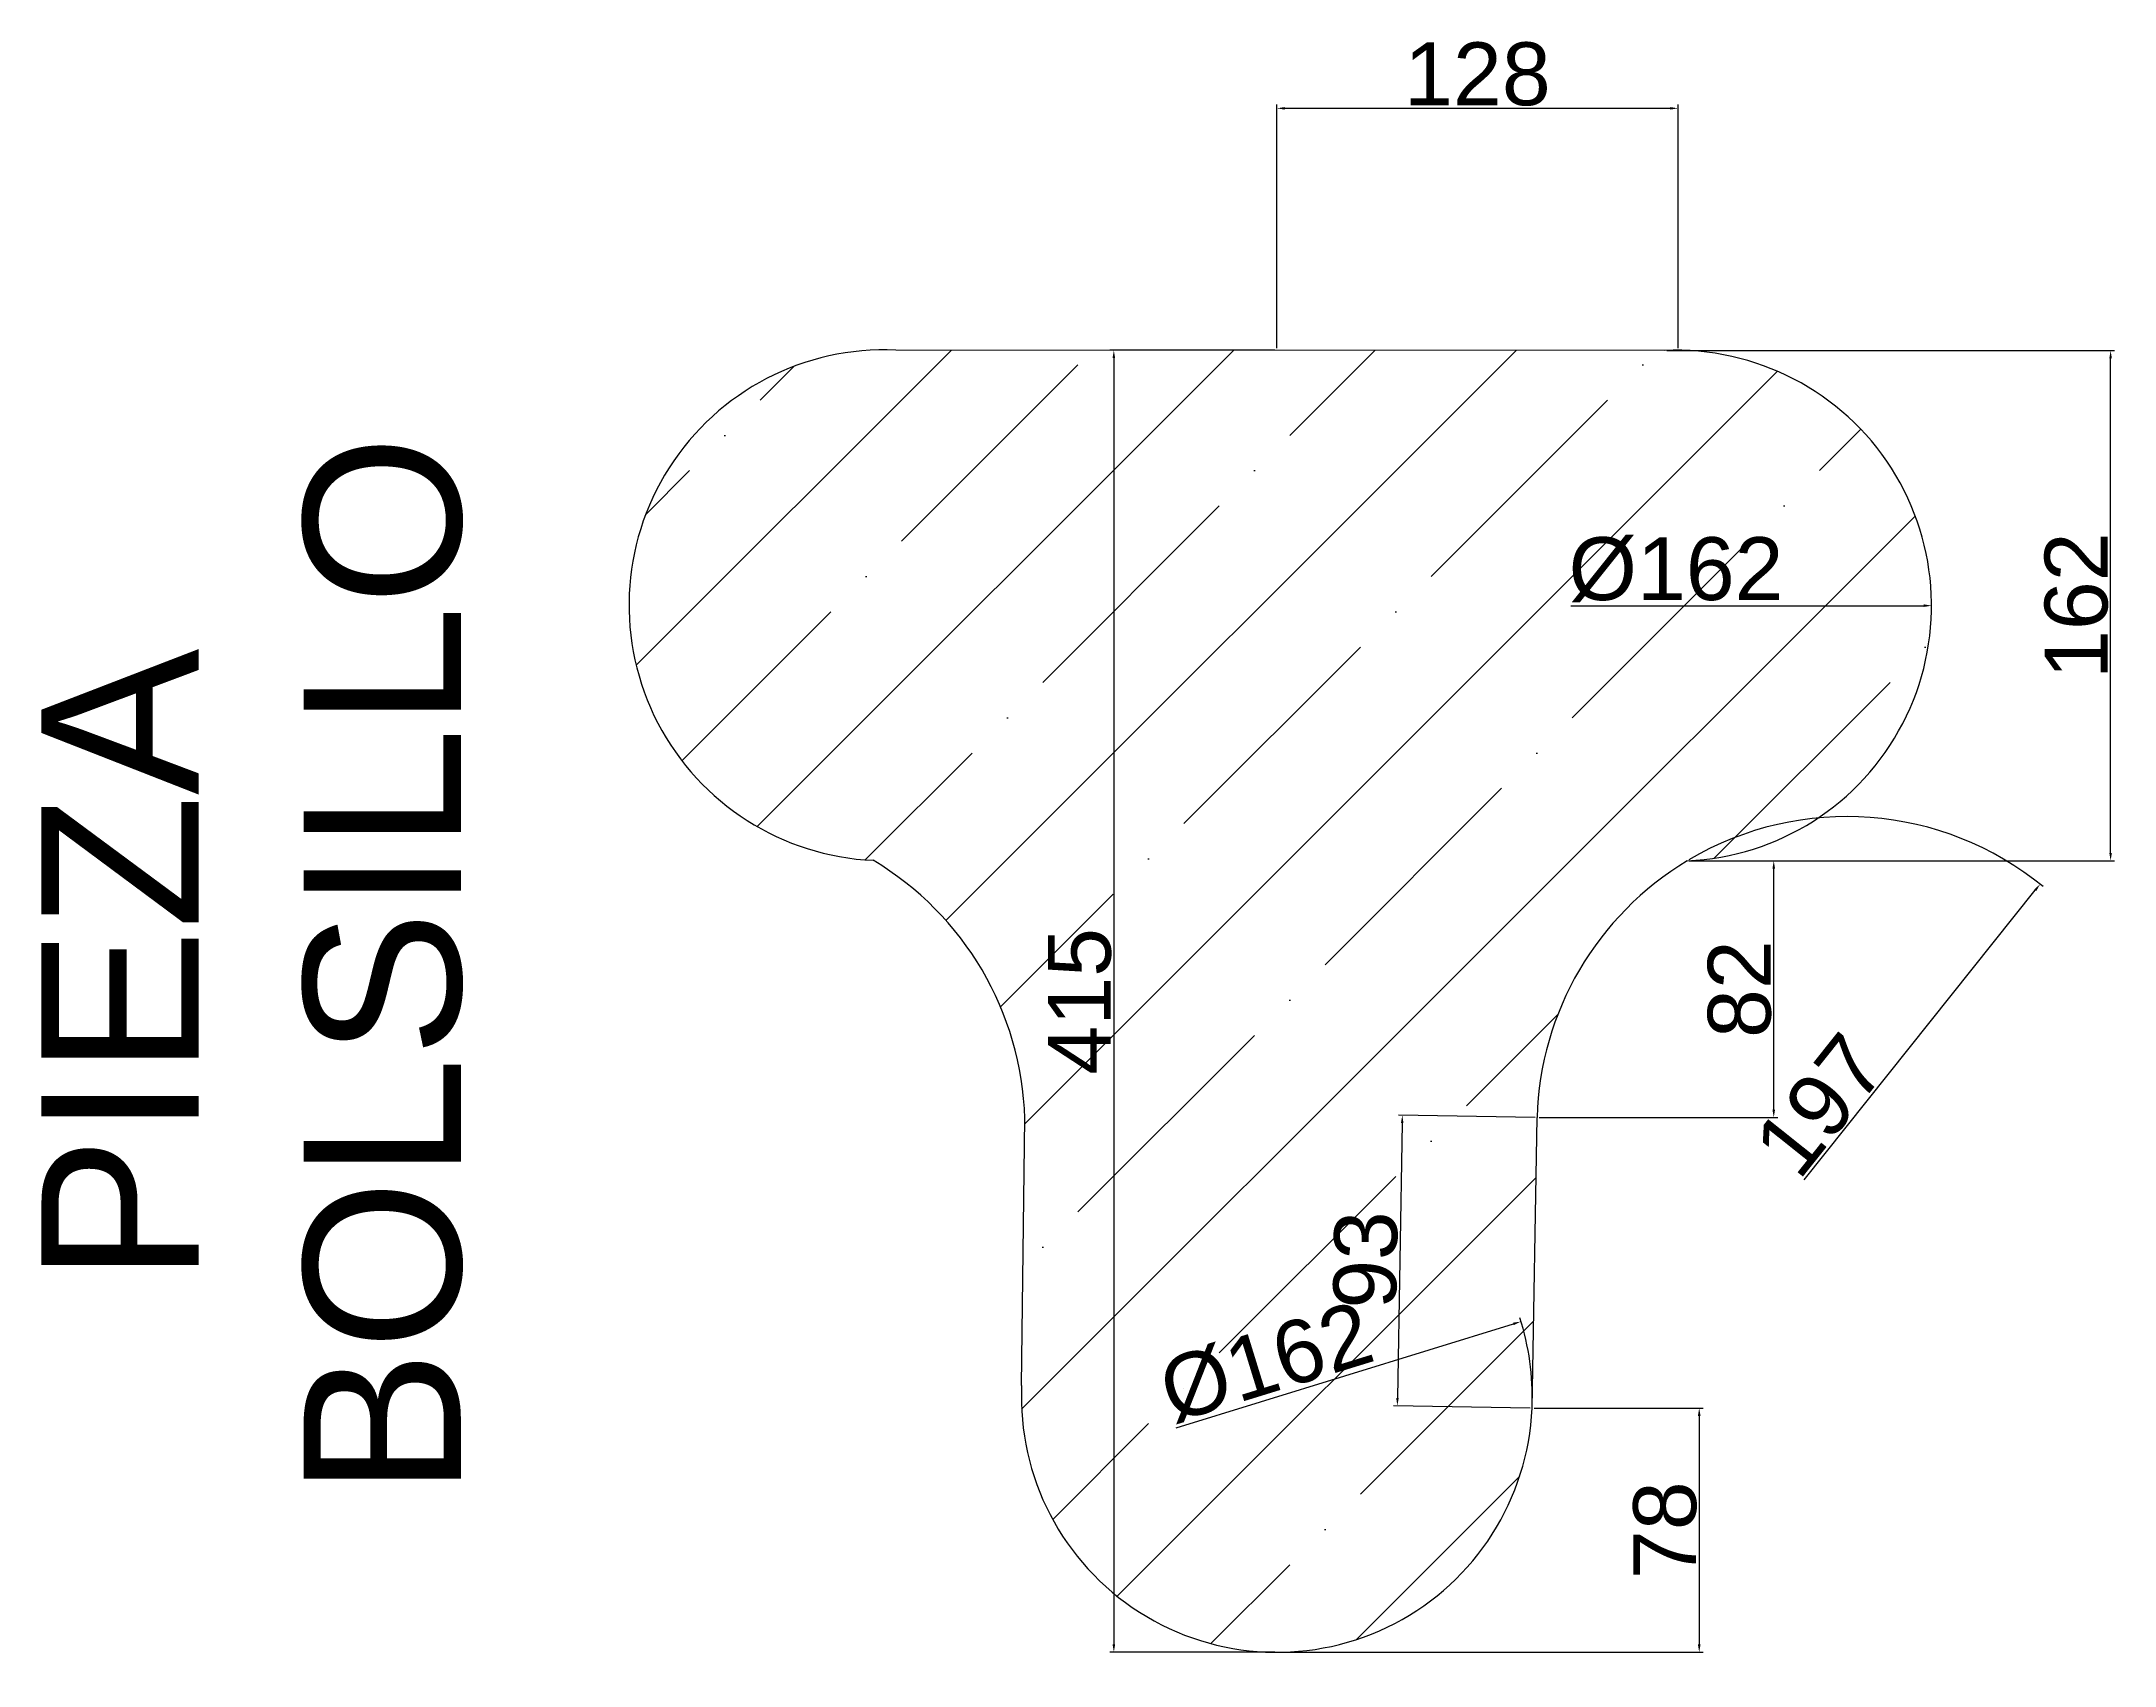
# Model space of a CAD drawing. Header units: millimetres. Extents: x 4 to 2684, y 338 to 1699.
# Drawn here: x 18 to 678, y 338 to 855 of the extents above; entities that cross this region are included whole.
import ezdxf

# ---------------------------------------------------------------- set-up
doc = ezdxf.new("R2010")
doc.units = ezdxf.units.MM
for name, color, linetype in [('Layer1', 160, 'Continuous'), ('Layer2', 251, 'Continuous'), ('VG', 10, 'Continuous')]:
    doc.layers.add(name, color=color, linetype=linetype)
doc.styles.get("Standard").update_dxf_attribs({"font": 'arial.ttf'})
doc.dimstyles.new('ISO-25', dxfattribs={"dimtxt": 2.5, "dimasz": 2.5, "dimexe": 1.25, "dimexo": 0.625, "dimtad": 1, "dimtxsty": 'Standard', "dimcen": 2.5, "dimadec": 0, "dimazin": 0, "dimtfac": 1, "dimtmove": 0, "dimatfit": 3, "dimfxl": 1, "dimarcsym": 0})

# ---------------------------------------------------------------- blocks, each defined once
blk = doc.blocks.new('Bolsillo')
at = {"layer": 'VG'}
for p, q in [((1551.89, 744.55), (1211.24, 744.77)), ((1266.97, 285.84), (1268.4, 404.25)), ((1493.13, 275.84), (1495.34, 404.63))]:
    blk.add_line(p, q, dxfattribs=at)
for centre, radius, start, end in [((1206.22, 631.69), 113.19, 87.45705, 267.48216), ((1556.92, 631.48), 113.19, 272.51784, 92.54295), ((1130.36, 400.09), 138.1, 1.72839, 59.11659), ((1632.59, 400.69), 137.31, 120.99189, 178.3563), ((1380.05, 280.82), 113.19, 177.45705, 357.48216)]:
    blk.add_arc(centre, radius, start, end, dxfattribs=at)
blk = doc.blocks.new('*D23')
at = {"layer": 'Defpoints', "color": 0, "transparency": 16777216}
for p in [(538.81, 833.71), (411.25, 756.75), (538.81, 756.75)]:
    blk.add_point(p, dxfattribs=at)
at = {"layer": 'Layer1', "color": 0, "lineweight": -2, "transparency": 16777216}
for p, q in [((411.25, 757.38), (411.25, 834.96)), ((413.75, 833.71), (536.31, 833.71)), ((538.81, 757.38), (538.81, 834.96))]:
    blk.add_line(p, q, dxfattribs=at)
at = {"layer": 'Layer1', "color": 0, "transparency": 16777216}
for points in [[(413.75, 834.12), (413.75, 833.29), (411.25, 833.71)], [(536.31, 834.12), (536.31, 833.29), (538.81, 833.71)]]:
    blk.add_solid(points, dxfattribs=at)
at = {"layer": 'Layer1', "color": 0, "transparency": 16777216, "insert": (475.03, 844.54), "char_height": 2.5, "attachment_point": 5}
blk.add_mtext('{\\H8x;128}', dxfattribs=at)
blk = doc.blocks.new('*D24')
at = {"layer": 'Defpoints', "color": 0, "transparency": 16777216}
for p in [(411.25, 756.75), (359.43, 342.64), (411.25, 342.64)]:
    blk.add_point(p, dxfattribs=at)
at = {"layer": 'Layer1', "color": 0, "lineweight": -2, "transparency": 16777216}
for p, q in [((410.63, 756.75), (358.18, 756.75)), ((359.43, 754.25), (359.43, 345.14)), ((410.63, 342.64), (358.18, 342.64))]:
    blk.add_line(p, q, dxfattribs=at)
at = {"layer": 'Layer1', "color": 0, "transparency": 16777216}
for points in [[(359.01, 754.25), (359.84, 754.25), (359.43, 756.75)], [(359.01, 345.14), (359.84, 345.14), (359.43, 342.64)]]:
    blk.add_solid(points, dxfattribs=at)
at = {"layer": 'Layer1', "color": 0, "transparency": 16777216, "insert": (348.59, 549.69), "char_height": 2.5, "attachment_point": 5, "rotation": 90}
blk.add_mtext('{\\H8x;415}', dxfattribs=at)
blk = doc.blocks.new('*D25')
at = {"layer": 'Defpoints', "color": 0, "transparency": 16777216}
for p in [(493.99, 512.72), (449.56, 421.03), (492.4, 420.3)]:
    blk.add_point(p, dxfattribs=at)
at = {"layer": 'Layer1', "color": 0, "lineweight": -2, "transparency": 16777216}
for p, q in [((451.1, 510.96), (449.61, 423.53)), ((493.36, 512.73), (449.9, 513.48)), ((491.78, 420.31), (448.31, 421.06))]:
    blk.add_line(p, q, dxfattribs=at)
at = {"layer": 'Layer1', "color": 0, "transparency": 16777216}
for points in [[(450.69, 510.96), (451.52, 510.95), (451.15, 513.46)], [(449.19, 423.54), (450.02, 423.53), (449.56, 421.03)]]:
    blk.add_solid(points, dxfattribs=at)
at = {"layer": 'Layer1', "color": 0, "transparency": 16777216, "insert": (439.51, 467.43), "char_height": 2.5, "attachment_point": 5, "rotation": 89.01832}
blk.add_mtext('{\\H8x;93}', dxfattribs=at)
blk = doc.blocks.new('*D26')
at = {"layer": 'Defpoints', "color": 0, "transparency": 16777216}
for p in [(456.95, 675.52), (619.41, 675.52)]:
    blk.add_point(p, dxfattribs=at)
at = {"layer": 'Layer1', "color": 0, "lineweight": -2, "transparency": 16777216}
blk.add_line((504.68, 675.52), (616.91, 675.52), dxfattribs=at)
at = {"layer": 'Layer1', "color": 0, "transparency": 16777216}
blk.add_solid([(616.91, 675.94), (616.91, 675.11), (619.41, 675.52)], dxfattribs=at)
at = {"layer": 'Layer1', "color": 0, "transparency": 16777216, "insert": (538.18, 686.92), "char_height": 2.5, "attachment_point": 5}
blk.add_mtext('{\\H8x;Ø162}', dxfattribs=at)
blk = doc.blocks.new('*D27')
at = {"layer": 'Defpoints', "color": 0, "transparency": 16777216}
for p in [(653.93, 586.94), (531.05, 432.85)]:
    blk.add_point(p, dxfattribs=at)
at = {"layer": 'Layer1', "color": 0, "lineweight": -2, "transparency": 16777216}
blk.add_line((578.91, 492.87), (652.37, 584.99), dxfattribs=at)
blk.add_arc((592.49, 509.9), 98.54, 50.70178, 120.6285, dxfattribs=at)
at = {"layer": 'Layer1', "color": 0, "transparency": 16777216}
blk.add_solid([(652.04, 585.25), (652.7, 584.73), (653.93, 586.94)], dxfattribs=at)
at = {"layer": 'Layer1', "color": 0, "transparency": 16777216, "insert": (584.02, 516.65), "char_height": 2.5, "attachment_point": 5, "rotation": 51.42857}
blk.add_mtext('{\\H8x;197}', dxfattribs=at)
blk = doc.blocks.new('*D28')
at = {"layer": 'Defpoints', "color": 0, "transparency": 16777216}
for p in [(488.87, 447.81), (333.63, 399.93)]:
    blk.add_point(p, dxfattribs=at)
at = {"layer": 'Layer1', "color": 0, "lineweight": -2, "transparency": 16777216}
blk.add_line((379.24, 414), (486.48, 447.08), dxfattribs=at)
blk.add_arc((411.25, 423.87), 81.23, 357.923, 18.02454, dxfattribs=at)
at = {"layer": 'Layer1', "color": 0, "transparency": 16777216}
blk.add_solid([(486.36, 447.47), (486.61, 446.68), (488.87, 447.81)], dxfattribs=at)
at = {"layer": 'Layer1', "color": 0, "transparency": 16777216, "insert": (407.89, 434.76), "char_height": 2.5, "attachment_point": 5, "rotation": 17.14286}
blk.add_mtext('{\\H8x;Ø162}', dxfattribs=at)
blk = doc.blocks.new('*D29')
at = {"layer": 'Defpoints', "color": 0, "transparency": 16777216}
for p in [(492.4, 420.3), (411.25, 342.64), (545.55, 342.64)]:
    blk.add_point(p, dxfattribs=at)
at = {"layer": 'Layer1', "color": 0, "lineweight": -2, "transparency": 16777216}
for p, q in [((493.03, 420.3), (546.8, 420.3)), ((545.55, 417.8), (545.55, 345.14)), ((411.88, 342.64), (546.8, 342.64))]:
    blk.add_line(p, q, dxfattribs=at)
at = {"layer": 'Layer1', "color": 0, "transparency": 16777216}
for points in [[(545.13, 417.8), (545.97, 417.8), (545.55, 420.3)], [(545.13, 345.14), (545.97, 345.14), (545.55, 342.64)]]:
    blk.add_solid(points, dxfattribs=at)
at = {"layer": 'Layer1', "color": 0, "transparency": 16777216, "insert": (534.71, 381.47), "char_height": 2.5, "attachment_point": 5, "rotation": 90}
blk.add_mtext('{\\H8x;78}', dxfattribs=at)
blk = doc.blocks.new('*D30')
at = {"layer": 'Defpoints', "color": 0, "transparency": 16777216}
for p in [(541.75, 594.37), (569.25, 594.37), (493.99, 512.72)]:
    blk.add_point(p, dxfattribs=at)
at = {"layer": 'Layer1', "color": 0, "lineweight": -2, "transparency": 16777216}
for p, q in [((542.37, 594.37), (570.5, 594.37)), ((569.25, 515.22), (569.25, 591.87)), ((494.61, 512.72), (570.5, 512.72))]:
    blk.add_line(p, q, dxfattribs=at)
at = {"layer": 'Layer1', "color": 0, "transparency": 16777216}
for points in [[(568.83, 591.87), (569.66, 591.87), (569.25, 594.37)], [(568.83, 515.22), (569.66, 515.22), (569.25, 512.72)]]:
    blk.add_solid(points, dxfattribs=at)
at = {"layer": 'Layer1', "color": 0, "transparency": 16777216, "insert": (558.41, 553.55), "char_height": 2.5, "width": 8.6249, "attachment_point": 5, "rotation": 90}
blk.add_mtext('{\\H8x;82}', dxfattribs=at)
blk = doc.blocks.new('*D31')
at = {"layer": 'Defpoints', "color": 0, "transparency": 16777216}
for p in [(534.57, 756.67), (676.35, 756.67), (541.75, 594.37)]:
    blk.add_point(p, dxfattribs=at)
at = {"layer": 'Layer1', "color": 0, "lineweight": -2, "transparency": 16777216}
for p, q in [((535.2, 756.67), (677.6, 756.67)), ((676.35, 596.87), (676.35, 754.17)), ((542.37, 594.37), (677.6, 594.37))]:
    blk.add_line(p, q, dxfattribs=at)
at = {"layer": 'Layer1', "color": 0, "transparency": 16777216}
for points in [[(675.93, 754.17), (676.76, 754.17), (676.35, 756.67)], [(675.93, 596.87), (676.76, 596.87), (676.35, 594.37)]]:
    blk.add_solid(points, dxfattribs=at)
at = {"layer": 'Layer1', "color": 0, "transparency": 16777216, "insert": (665.51, 675.52), "char_height": 2.5, "attachment_point": 5, "rotation": 90}
blk.add_mtext('{\\H8x;162}', dxfattribs=at)

msp = doc.modelspace()

# ---------------------------------------------------------------- hatches: boundary and pattern name
at = {"layer": 'VG'}
h = msp.add_hatch(dxfattribs=at)
h.set_pattern_fill('ANSI35', color=256, scale=10)
h.paths.add_polyline_path([(534.574, 756.674), (290.105, 756.828, 1.0002191), (282.932, 594.525, -0.2557715), (331.126, 512.455), (330.099, 427.473, 1.0002191), (492.403, 420.3), (493.986, 512.723, -0.2556609), (541.747, 594.371, 1.0002191)])
h.paths.add_polyline_path([(365.007, 526.144), (365.007, 574.01), (332.542, 574.01), (332.542, 526.144)], flags=24)
h.paths.add_polyline_path([(455.644, 451.044), (456.198, 483.367), (423.738, 483.923), (423.184, 451.6)], flags=24)
h.paths.add_polyline_path([(503.549, 670.408), (573.149, 670.408), (573.149, 702.872), (503.549, 702.872)], flags=24)
h.paths.add_polyline_path([(379.668, 408.773), (446.175, 429.288), (436.606, 460.31), (370.099, 439.795)], flags=24)

# ---------------------------------------------------------------- block references
at = {"layer": 'VG', "xscale": 0.7176573598186309, "yscale": 0.7176573598186309, "zscale": 0.7176573598186309}
msp.add_blockref('Bolsillo', (-579.154, 222.339), dxfattribs=at)

# ---------------------------------------------------------------- texts
at = {"layer": 'Layer2', "insert": (18.461, 369.446), "char_height": 50, "attachment_point": 1, "rotation": 90}
msp.add_mtext_dynamic_manual_height_columns('\\pxqc;PIEZA BOLSILLO', width=383.0387, gutter_width=12.5, heights=[0], dxfattribs=at)

# ---------------------------------------------------------------- dimensions: what is measured, and where the dimension line sits
at = {"layer": 'Layer1'}
dim = msp.add_linear_dim(base=(538.812, 833.706), p1=(411.25, 756.752), p2=(538.812, 756.752), text='{\\H8x;128}', dimstyle='ISO-25', dxfattribs=at)
dim.commit()
dim.dimension.update_dxf_attribs({"geometry": '*D23', "text_midpoint": (475.031, 844.542)})
for base, p1, p2, text, picture, middle in [((359.427, 342.638), (411.25, 756.752), (411.25, 342.638), '{\\H8x;415}', '*D24', (348.59, 549.695)), ((676.347, 756.674), (541.747, 594.371), (534.574, 756.674), '{\\H8x;162}', '*D31', (665.51, 675.523)), ((569.245, 594.371), (493.986, 512.723), (541.747, 594.371), '{\\H8x;82}', '*D30', (558.409, 553.547)), ((545.55, 342.638), (492.403, 420.3), (411.25, 342.638), '{\\H8x;78}', '*D29', (534.714, 381.469))]:
    dim = msp.add_linear_dim(base=base, p1=p1, p2=p2, angle=90, text=text, dimstyle='ISO-25', dxfattribs=at)
    dim.commit()
    dim.dimension.update_dxf_attribs({"geometry": picture, "text_midpoint": middle})
for p1, p2, text, picture, middle in [((456.948, 675.524), (619.409, 675.524), '{\\H8x;Ø162}', '*D26', (538.179, 675.524)), ((531.048, 432.853), (653.929, 586.94), '{\\H8x;197}', '*D27', (592.488, 509.897)), ((333.628, 399.926), (488.872, 447.812), '{\\H8x;Ø162}', '*D28', (411.25, 423.869))]:
    dim = msp.add_diameter_dim_2p(p1=p1, p2=p2, text=text, dimstyle='ISO-25', dxfattribs=at)
    dim.commit()
    dim.dimension.update_dxf_attribs({"geometry": picture, "text_midpoint": middle, "dimtype": 163})
dim = msp.add_aligned_dim(p1=(493.986, 512.723), p2=(492.403, 420.3), distance=-42.846, text='{\\H8x;93}', dimstyle='ISO-25', dxfattribs=at)
dim.commit()
dim.dimension.update_dxf_attribs({"geometry": '*D25', "text_midpoint": (439.513, 467.432)})

doc.saveas('drawing.dxf')
